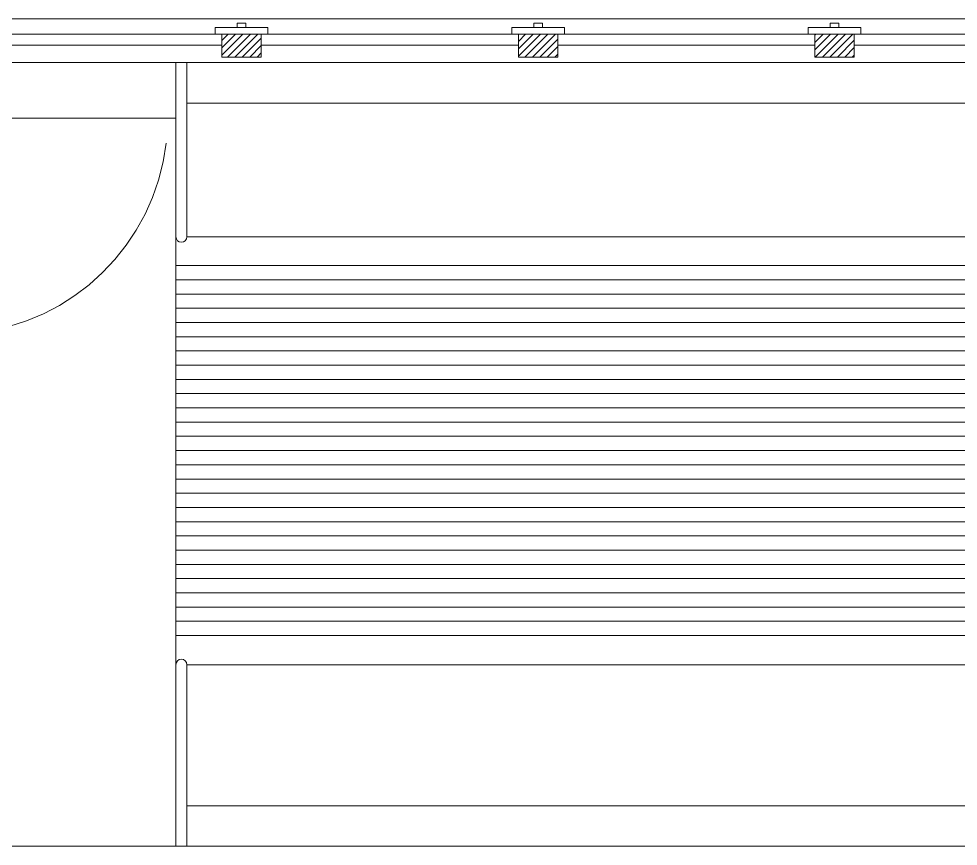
# Model space of a CAD drawing. Header units: inches. Extents: x 0 to 22, y 0 to 17.
# Drawn here: x 7.652 to 9.885, y 14.069 to 16.035 of the extents above; entities that cross this region are included whole.
import ezdxf

# ---------------------------------------------------------------- set-up
doc = ezdxf.new("R2010")
doc.units = ezdxf.units.IN
doc.header["$LTSCALE"] = 100
doc.header["$MEASUREMENT"] = 0
doc.linetypes.add('CENTER', pattern=[2, 1.25, -0.25, 0.25, -0.25])
doc.layers.get('0').update_dxf_attribs({"lineweight": 0})
doc.layers.add('CARINTERIOR', color=7, linetype='Continuous', lineweight=0)
doc.layers.add('FLOORMAT', color=7, linetype='Continuous', lineweight=0)

# ---------------------------------------------------------------- blocks, each defined once
blk = doc.blocks.new('_X6')
at = {"color": 0, "linetype": 'Continuous'}
for p, q in [((9.5439, 15.9609), (9.5814, 15.9984)), ((9.5439, 15.9786), (9.5638, 15.9984)), ((9.5439, 15.9962), (9.5461, 15.9984)), ((9.5445, 15.9438), (9.5991, 15.9984)), ((9.5622, 15.9438), (9.6168, 15.9984)), ((9.5799, 15.9438), (9.6345, 15.9984)), ((9.5976, 15.9438), (9.6377, 15.984)), ((10.2485, 15.9937), (10.2532, 15.9984)), ((10.2485, 15.9761), (10.2709, 15.9984)), ((10.2485, 15.9584), (10.2885, 15.9984)), ((10.2516, 15.9438), (10.3062, 15.9984)), ((10.2693, 15.9438), (10.3239, 15.9984)), ((10.287, 15.9438), (10.3416, 15.9984)), ((9.6152, 15.9438), (9.6377, 15.9663)), ((10.3047, 15.9438), (10.3423, 15.9815)), ((10.3223, 15.9438), (10.3423, 15.9638)), ((9.6329, 15.9438), (9.6377, 15.9486)), ((10.34, 15.9438), (10.3423, 15.9461))]:
    blk.add_line(p, q, dxfattribs=at)
blk = doc.blocks.new('_X7')
at = {"color": 0, "linetype": 'Continuous'}
for p, q in [((8.1347, 15.9482), (8.1849, 15.9984)), ((8.1347, 15.9659), (8.1672, 15.9984)), ((8.1347, 15.9836), (8.1495, 15.9984)), ((8.148, 15.9438), (8.2026, 15.9984)), ((8.1657, 15.9438), (8.2203, 15.9984)), ((8.1833, 15.9438), (8.2285, 15.989)), ((8.8393, 15.9811), (8.8567, 15.9984)), ((8.8393, 15.9634), (8.8743, 15.9984)), ((8.8393, 15.9457), (8.892, 15.9984)), ((8.8551, 15.9438), (8.9097, 15.9984)), ((8.8728, 15.9438), (8.9274, 15.9984)), ((8.8904, 15.9438), (8.9331, 15.9865)), ((8.201, 15.9438), (8.2285, 15.9713)), ((8.9081, 15.9438), (8.9331, 15.9688)), ((8.2187, 15.9438), (8.2285, 15.9536)), ((8.9258, 15.9438), (8.9331, 15.9511))]:
    blk.add_line(p, q, dxfattribs=at)

msp = doc.modelspace()

# ---------------------------------------------------------------- linework, layer by layer
at = {"layer": 'CARINTERIOR', "linetype": 'Continuous'}
for p, q in [((7.4191, 16.03483), (14.5809, 16.03483)), ((8.1191, 16.01403), (8.2441, 16.01403)), ((8.1712, 16.02443), (8.192, 16.02443)), ((8.8237, 16.01403), (8.9487, 16.01403)), ((8.8758, 16.02443), (8.8966, 16.02443)), ((9.5283, 16.01403), (9.6533, 16.01403)), ((9.5804, 16.02443), (9.6012, 16.02443)), ((7.4191, 15.99843), (14.5809, 15.99843)), ((7.4191, 15.97243), (8.1347, 15.97243)), ((8.2285, 15.97243), (8.8393, 15.97243)), ((8.9331, 15.97243), (9.5439, 15.97243)), ((9.6377, 15.97243), (10.2485, 15.97243)), ((8.1347, 15.94383), (8.2285, 15.94383)), ((8.8393, 15.94383), (8.9331, 15.94383)), ((9.5439, 15.94383), (9.6377, 15.94383)), ((7.5239, 15.93083), (14.4365, 15.93083)), ((8.0517, 15.83473), (13.9483, 15.83473)), ((8.0517, 15.83467), (13.9483, 15.83467)), ((8.0257, 15.79837), (7.4191, 15.79837)), ((8.0517, 15.51687), (13.9483, 15.51687)), ((8.0517, 14.50037), (13.9483, 14.50037)), ((8.0517, 14.16527), (13.9483, 14.16527)), ((7.5239, 14.06917), (14.4761, 14.06917))]:
    msp.add_line(p, q, dxfattribs=at)
at = {"layer": 'CARINTERIOR', "color": 7, "linetype": 'Continuous'}
for p, q in [((8.1191, 16.01403), (8.1191, 15.99843)), ((8.1712, 16.02443), (8.1712, 16.01403)), ((8.192, 16.02443), (8.192, 16.01403)), ((8.2441, 16.01403), (8.2441, 15.99843)), ((8.8237, 16.01403), (8.8237, 15.99843)), ((8.8758, 16.02443), (8.8758, 16.01403)), ((8.8966, 16.02443), (8.8966, 16.01403)), ((8.9487, 16.01403), (8.9487, 15.99843)), ((9.5283, 16.01403), (9.5283, 15.99843)), ((9.5804, 16.02443), (9.5804, 16.01403)), ((9.6012, 16.02443), (9.6012, 16.01403)), ((9.6533, 16.01403), (9.6533, 15.99843)), ((8.1347, 15.99843), (8.1347, 15.94383)), ((8.2285, 15.99843), (8.2285, 15.94383)), ((8.8393, 15.99843), (8.8393, 15.94383)), ((8.9331, 15.99843), (8.9331, 15.94383)), ((9.5439, 15.99843), (9.5439, 15.94383)), ((9.6377, 15.99843), (9.6377, 15.94383)), ((8.0257, 15.51687), (8.0257, 15.93083)), ((8.0517, 15.51687), (8.0517, 15.93083)), ((8.0257, 14.06917), (8.0257, 14.50037)), ((8.0517, 14.06917), (8.0517, 14.50037))]:
    msp.add_line(p, q, dxfattribs=at)
at = {"layer": 'CARINTERIOR', "color": 7, "linetype": 'CENTER', "ltscale": 0.1}
msp.add_arc((7.4923, 15.79888), 0.5135, -84.59023, -6.66512, dxfattribs=at)
at = {"layer": 'CARINTERIOR', "color": 7, "linetype": 'Continuous'}
for centre, start, end in [((8.0387, 15.51687), 180, 360), ((8.0387, 14.50037), 0, 180)]:
    msp.add_arc(centre, 0.013, start, end, dxfattribs=at)
at = {"layer": 'FLOORMAT', "color": 7, "linetype": 'Continuous'}
for p, q in [((8.0257, 14.50037), (8.0257, 15.51687)), ((8.02575, 15.44851), (13.9743, 15.44851)), ((8.02575, 15.41471), (13.9743, 15.41471)), ((8.02575, 15.38091), (13.9743, 15.38091)), ((8.02575, 15.34711), (13.9743, 15.34711)), ((8.02575, 15.31331), (13.9743, 15.31331)), ((8.02575, 15.27951), (13.9743, 15.27951)), ((8.02575, 15.24571), (13.9743, 15.24571)), ((8.02575, 15.21191), (13.9743, 15.21191)), ((8.02575, 15.17811), (13.9743, 15.17811)), ((8.02575, 15.14431), (13.9743, 15.14431)), ((8.02575, 15.11051), (13.9743, 15.11051)), ((8.02575, 15.07671), (13.9743, 15.07671)), ((8.02575, 15.04291), (13.9743, 15.04291)), ((8.02575, 15.00911), (13.9743, 15.00911)), ((8.02556, 14.97531), (13.9743, 14.97531)), ((8.02556, 14.94151), (13.9743, 14.94151)), ((8.02556, 14.90771), (13.9743, 14.90771)), ((8.02556, 14.87391), (13.9743, 14.87391)), ((8.02556, 14.84011), (13.9743, 14.84011)), ((8.02556, 14.80631), (13.9743, 14.80631)), ((8.02556, 14.77251), (13.9743, 14.77251)), ((8.02556, 14.73871), (13.9743, 14.73871)), ((8.02556, 14.70491), (13.9743, 14.70491)), ((8.02556, 14.67111), (13.9743, 14.67111)), ((8.02556, 14.63731), (13.9743, 14.63731)), ((8.02556, 14.60351), (13.9743, 14.60351)), ((8.02556, 14.56971), (13.9743, 14.56971))]:
    msp.add_line(p, q, dxfattribs=at)

# ---------------------------------------------------------------- block references
at = {"layer": 'CARINTERIOR', "color": 7, "linetype": 'Continuous'}
for name in ['_X7', '_X6']:
    msp.add_blockref(name, (0, 0), dxfattribs=at)

doc.saveas('drawing.dxf')
